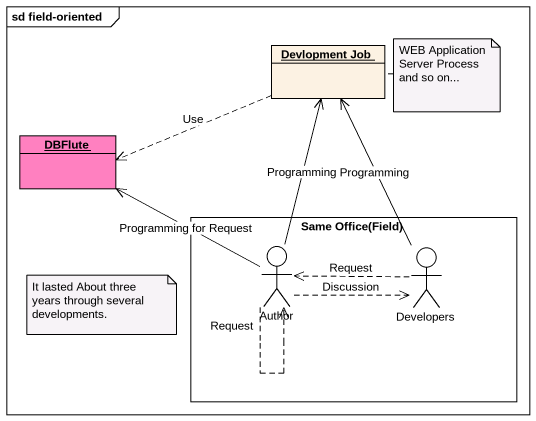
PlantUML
@startuml
mainframe sd field-oriented
allowmixing
hide circle
hide empty members
object "Devlopment Job" as Devlopment_Job
object DBFlute #FF80C0
rectangle "Same Office(Field)" as Same_Office_Field {
  actor Author
  actor Developers
}
Devlopment_Job .left.> DBFlute : Use
Author -up-> Devlopment_Job : Programming
Author -up-> DBFlute : Programming for Request
Author ..> Author : Request
Author .right.> Developers : Discussion
Developers -up-> Devlopment_Job : Programming
Developers .left.> Author : Request
note right of Devlopment_Job
  WEB Application
  Server Process
  and so on...
end note
note as N2
  It lasted About three years through several developments.
end note
@enduml
